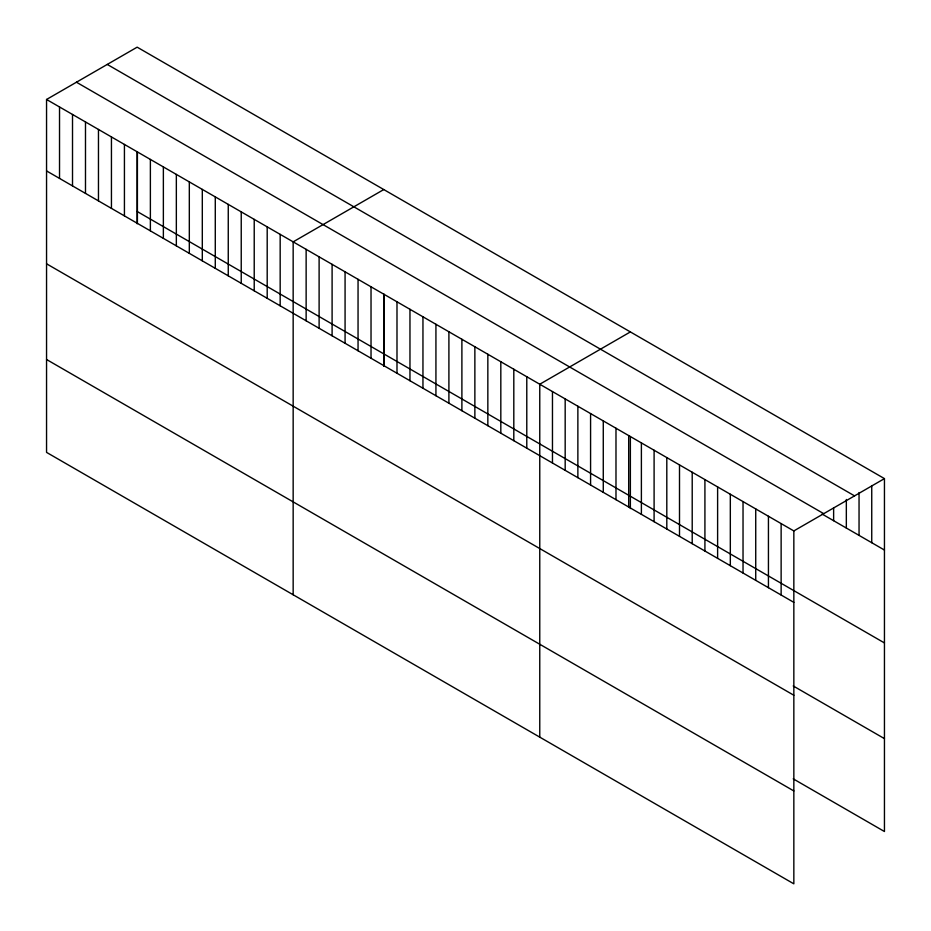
<?xml version="1.0" encoding="UTF-8"?>
<svg xmlns="http://www.w3.org/2000/svg" width="931" height="931" viewBox="0 0 931 931"><rect width="100%" height="100%" fill="white"/><g stroke="black" fill="none" stroke-linecap="round" stroke-linejoin="round"><path stroke-width="1.4" d="M46.55 99.477L793.84 530.926L793.84 883.833L46.55 452.385L46.55 99.477L137.16 47.167L884.45 478.615L884.45 831.523L793.212 778.84M383.77 189.552L293.16 241.862L293.16 594.758M630.368 331.925L539.759 384.235L539.759 737.143M793.84 530.926L884.45 478.615M107.263 64.437L854.553 495.874M76.447 82.219L823.737 513.668M822.085 514.04L884.45 550.046M137.16 211.488L884.45 642.937M46.55 170.92L793.84 602.357M793.212 685.961L884.45 738.632M46.55 263.799L793.84 695.248M46.55 359.506L793.84 790.943M871.742 485.563L871.742 542.715M859.045 492.522L859.045 535.383M846.337 499.47L846.337 528.04M833.629 507.849L833.629 520.708M781.132 523.594L781.132 595.025M768.436 516.263L768.436 587.694M755.728 508.92L755.728 580.362M743.031 501.588L743.031 573.019M730.323 494.256L730.323 565.687M717.615 486.925L717.615 558.356M704.918 479.581L704.918 551.024M692.21 472.25L692.21 543.681M679.502 464.918L679.502 536.349M666.805 457.587L666.805 529.017M654.097 450.243L654.097 521.686M641.389 442.912L641.389 514.343M630.368 436.534L630.368 508.547M628.693 435.58L628.693 507.011M615.985 428.248L615.985 499.679M603.276 420.905L603.276 492.348M590.58 413.573L590.58 485.004M577.872 406.242L577.872 477.673M565.175 398.91L565.175 470.341M552.467 391.567L552.467 462.998M526.783 376.741L526.783 448.172M513.807 369.246L513.807 440.677M500.82 361.752L500.82 433.194M487.844 354.257L487.844 425.7M474.868 346.763L474.868 418.205M461.892 339.28L461.892 410.711M448.905 331.785L448.905 403.216M435.929 324.291L435.929 395.722M422.953 316.796L422.953 388.227M409.966 309.301L409.966 380.732M396.99 301.807L396.99 373.238M384.014 294.312L384.014 365.743M383.77 294.149L383.77 366.174M371.027 286.818L371.027 358.249M358.051 279.323L358.051 350.754M345.075 271.829L345.075 343.271M332.099 264.334L332.099 335.777M319.112 256.851L319.112 328.282M306.136 249.357L306.136 320.788M280.173 234.368L280.173 305.799M267.197 226.873L267.197 298.304M254.221 219.379L254.221 290.809M241.234 211.884L241.234 283.315M228.258 204.389L228.258 275.82M215.282 196.895L215.282 268.326M202.306 189.4L202.306 260.843M189.319 181.906L189.319 253.348M176.343 174.411L176.343 245.854M163.367 166.928L163.367 238.359M150.38 159.434L150.38 230.865M137.404 151.939L137.404 223.37M137.16 151.776L137.16 223.789M124.428 144.445L124.428 215.876M111.441 136.95L111.441 208.381M98.465 129.456L98.465 200.887M85.489 121.961L85.489 193.392M72.513 114.466L72.513 185.897M59.526 106.972L59.526 178.415"/></g></svg>
